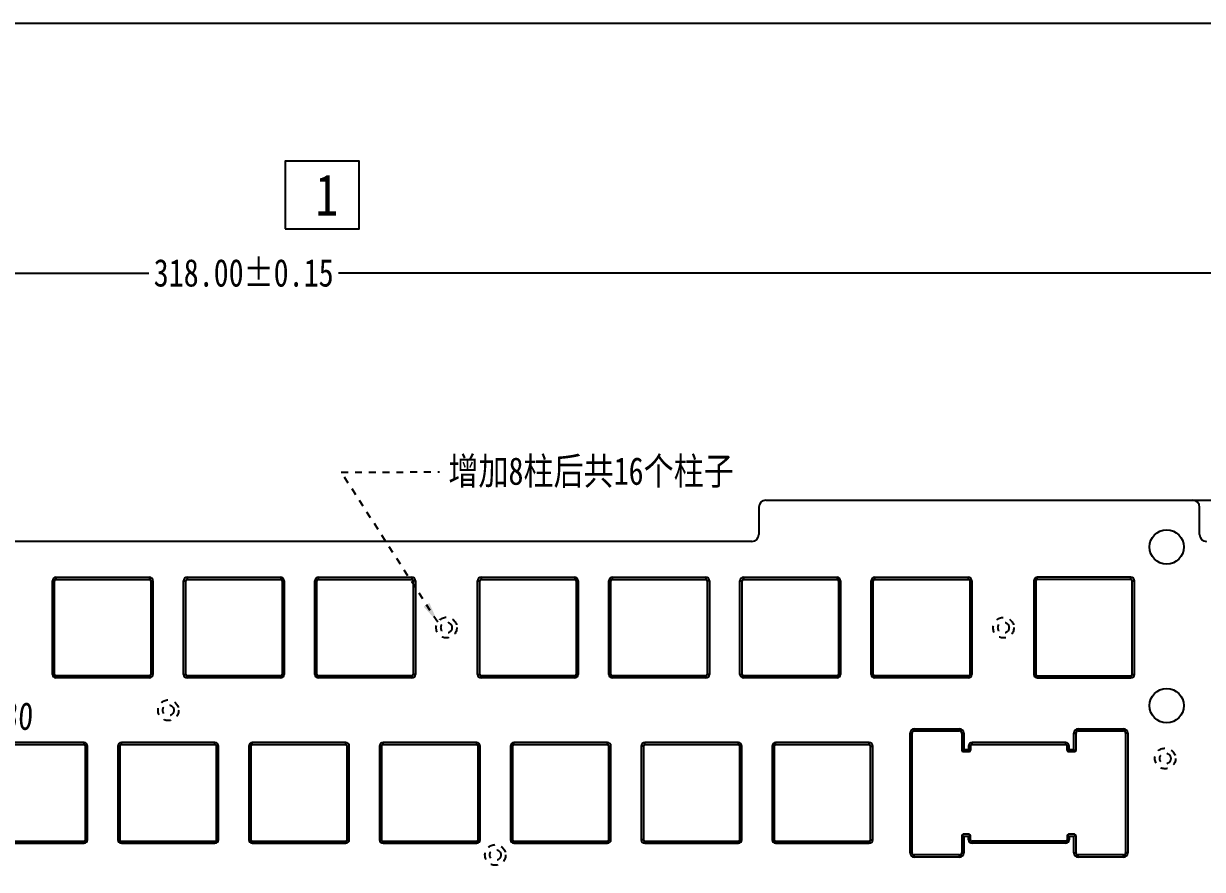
# Model space of a CAD drawing. Header units: inches. Extents: x 1246 to 1707, y -383 to -57.
# Drawn here: x 1445.9 to 1617.1, y -180.1 to -57.3 of the extents above; entities that cross this region are included whole.
import ezdxf

# ---------------------------------------------------------------- set-up
doc = ezdxf.new("R2010")
doc.units = ezdxf.units.IN
doc.header["$LTSCALE"] = 10
doc.header["$MEASUREMENT"] = 0
doc.header["$PDMODE"] = 3
doc.header["$PDSIZE"] = 0.3125
doc.linetypes.add('HIDDEN', pattern=[0.2, 0.1, -0.1])
doc.layers.get('0').update_dxf_attribs({"linetype": 'CONTINUOUS'})
doc.layers.get('Defpoints').update_dxf_attribs({"linetype": 'CONTINUOUS'})
doc.layers.add('hide', color=252, linetype='HIDDEN')
doc.styles.get("Standard").update_dxf_attribs({"font": 'txt', "width": 0.8})
doc.dimstyles.get("Standard").update_dxf_attribs({"dimtxt": 4, "dimasz": 3, "dimexe": 0.125, "dimexo": 0.0625, "dimgap": 0.09, "dimtad": 0, "dimzin": 4, "dimdsep": 46, "dimtxsty": 'Standard', "dimcen": 0.09, "dimclrd": 4, "dimclre": 4, "dimclrt": 1, "dimadec": 0, "dimazin": 0, "dimtp": 0.01, "dimtm": 0.01, "dimtfac": 1, "dimtofl": 0, "dimtmove": 0, "dimatfit": 3, "dimfxl": 1, "dimtolj": 1, "dimtzin": 4, "dimarcsym": 0})

# ---------------------------------------------------------------- blocks, each defined once
blk = doc.blocks.new('*D17')
at = {"color": 4, "lineweight": -2}
for p, q in [((1319.63, -163.92), (1319.63, -93.42)), ((1322.63, -93.54), (1464.08, -93.54)), ((1634.63, -93.54), (1491.64, -93.54)), ((1637.63, -163.92), (1637.63, -93.42))]:
    blk.add_line(p, q, dxfattribs=at)
at = {"color": 4}
for points in [[(1322.63, -93.04), (1322.63, -94.04), (1319.63, -93.54)], [(1634.63, -94.04), (1634.63, -93.04), (1637.63, -93.54)]]:
    blk.add_solid(points, dxfattribs=at)
at = {"layer": 'Defpoints', "color": 0}
for p in [(1637.63, -93.54), (1319.63, -163.99), (1637.63, -163.99)]:
    blk.add_point(p, dxfattribs=at)
at = {"color": 2, "insert": (1477.86, -93.54), "char_height": 4, "attachment_point": 5}
blk.add_mtext('318.00%%P0{\\fSimSun|b0|i0|c134|p2;.15}', dxfattribs=at)
blk = doc.blocks.new('*D18')
at = {"color": 4, "lineweight": -2}
for p, q in [((1614.15, -126.51), (1654.11, -126.51)), ((1653.99, -129.51), (1653.99, -182.1)), ((1653.99, -261.01), (1653.99, -208.42)), ((1614.15, -264.01), (1654.11, -264.01))]:
    blk.add_line(p, q, dxfattribs=at)
at = {"color": 4}
for points in [[(1654.49, -129.51), (1653.49, -129.51), (1653.99, -126.51)], [(1653.49, -261.01), (1654.49, -261.01), (1653.99, -264.01)]]:
    blk.add_solid(points, dxfattribs=at)
at = {"layer": 'Defpoints', "color": 0}
for p in [(1614.08, -126.51), (1653.99, -126.51), (1614.08, -264.01)]:
    blk.add_point(p, dxfattribs=at)
at = {"color": 2, "insert": (1653.99, -195.26), "char_height": 4, "attachment_point": 5, "rotation": 90}
blk.add_mtext('137.50%%P0.10', dxfattribs=at)
blk = doc.blocks.new('*D28')
at = {"color": 4, "lineweight": -2}
for p, q in [((1426.92, -156.61), (1427.1, -156.61)), ((1427.01, -156.7), (1427.01, -156.52)), ((1432.15, -156.96), (1435.14, -157.17))]:
    blk.add_line(p, q, dxfattribs=at)
at = {"color": 4}
blk.add_solid([(1432.19, -156.47), (1432.12, -157.46), (1429.16, -156.76)], dxfattribs=at)
at = {"layer": 'Defpoints', "color": 0}
for p in [(1424.87, -156.46), (1429.16, -156.76)]:
    blk.add_point(p, dxfattribs=at)
at = {"color": 2, "insert": (1441.35, -157.6), "char_height": 4, "attachment_point": 5, "rotation": 356.0318}
blk.add_mtext('\\A1;%%c4.30', dxfattribs=at)

msp = doc.modelspace()

# ---------------------------------------------------------------- linework, layer by layer
at = {"color": 7, "linetype": 'Continuous'}
for p, q in [((1553.662, -126.509), (1615.662, -126.509)), ((1552.662, -127.509), (1552.662, -131.509)), ((1616.662, -131.509), (1616.662, -127.509)), ((1464.162, -132.509), (1418.662, -132.509)), ((1551.662, -132.509), (1494.162, -132.509)), ((1450.092, -151.809), (1450.092, -138.209)), ((1450.092, -138.209), (1450.392, -138.209)), ((1450.392, -151.809), (1450.392, -138.209)), ((1450.592, -137.709), (1450.592, -138.009)), ((1450.592, -137.709), (1464.192, -137.709)), ((1450.592, -138.009), (1464.192, -138.009)), ((1464.192, -137.709), (1464.192, -138.009)), ((1464.392, -138.209), (1464.392, -151.809)), ((1464.692, -138.209), (1464.392, -138.209)), ((1464.692, -138.209), (1464.692, -151.809)), ((1469.142, -151.809), (1469.142, -138.209)), ((1469.142, -138.209), (1469.442, -138.209)), ((1469.442, -151.809), (1469.442, -138.209)), ((1469.642, -137.709), (1469.642, -138.009)), ((1469.642, -137.709), (1483.242, -137.709)), ((1469.642, -138.009), (1483.242, -138.009)), ((1483.242, -137.709), (1483.242, -138.009)), ((1483.442, -138.209), (1483.442, -151.809)), ((1483.742, -138.209), (1483.442, -138.209)), ((1483.742, -138.209), (1483.742, -151.809)), ((1488.192, -151.809), (1488.192, -138.209)), ((1488.192, -138.209), (1488.492, -138.209)), ((1488.492, -151.809), (1488.492, -138.209)), ((1488.692, -137.709), (1488.692, -138.009)), ((1488.692, -137.709), (1502.292, -137.709)), ((1488.692, -138.009), (1502.292, -138.009)), ((1502.292, -137.709), (1502.292, -138.009)), ((1502.492, -138.209), (1502.492, -151.809)), ((1502.792, -138.209), (1502.492, -138.209)), ((1502.792, -138.209), (1502.792, -151.809)), ((1511.83, -151.809), (1511.83, -138.209)), ((1511.83, -138.209), (1512.13, -138.209)), ((1512.13, -151.809), (1512.13, -138.209)), ((1512.33, -137.709), (1512.33, -138.009)), ((1512.33, -137.709), (1525.93, -137.709)), ((1512.33, -138.009), (1525.93, -138.009)), ((1525.93, -137.709), (1525.93, -138.009)), ((1526.13, -138.209), (1526.13, -151.809)), ((1526.43, -138.209), (1526.13, -138.209)), ((1526.43, -138.209), (1526.43, -151.809)), ((1530.88, -151.809), (1530.88, -138.209)), ((1530.88, -138.209), (1531.18, -138.209)), ((1531.18, -151.809), (1531.18, -138.209)), ((1531.38, -137.709), (1531.38, -138.009)), ((1531.38, -137.709), (1544.98, -137.709)), ((1531.38, -138.009), (1544.98, -138.009)), ((1544.98, -137.709), (1544.98, -138.009)), ((1545.48, -138.209), (1545.18, -138.209)), ((1545.18, -138.209), (1545.18, -151.809)), ((1545.48, -138.209), (1545.48, -151.809)), ((1549.93, -138.209), (1550.23, -138.209)), ((1549.93, -151.809), (1549.93, -138.209)), ((1550.23, -151.809), (1550.23, -138.209)), ((1550.43, -137.709), (1564.03, -137.709)), ((1550.43, -137.709), (1550.43, -138.009)), ((1550.43, -138.009), (1564.03, -138.009)), ((1564.03, -137.709), (1564.03, -138.009)), ((1564.53, -138.209), (1564.23, -138.209)), ((1564.23, -138.209), (1564.23, -151.809)), ((1564.53, -138.209), (1564.53, -151.809)), ((1568.98, -138.209), (1569.28, -138.209)), ((1568.98, -151.809), (1568.98, -138.209)), ((1569.28, -151.809), (1569.28, -138.209)), ((1569.48, -137.709), (1583.08, -137.709)), ((1569.48, -137.709), (1569.48, -138.009)), ((1569.48, -138.009), (1583.08, -138.009)), ((1583.08, -137.709), (1583.08, -138.009)), ((1583.58, -138.209), (1583.28, -138.209)), ((1583.28, -138.209), (1583.28, -151.809)), ((1583.58, -138.209), (1583.58, -151.809)), ((1592.897, -138.209), (1592.597, -138.209)), ((1592.597, -138.209), (1592.597, -151.809)), ((1592.897, -138.209), (1592.897, -151.809)), ((1606.697, -137.709), (1593.097, -137.709)), ((1593.097, -138.009), (1593.097, -137.709)), ((1606.697, -138.009), (1593.097, -138.009)), ((1606.697, -138.009), (1606.697, -137.709)), ((1606.897, -138.209), (1607.197, -138.209)), ((1606.897, -151.809), (1606.897, -138.209)), ((1607.197, -151.809), (1607.197, -138.209)), ((1450.092, -151.809), (1450.392, -151.809)), ((1450.592, -152.309), (1450.592, -152.009)), ((1464.192, -152.009), (1450.592, -152.009)), ((1464.192, -152.309), (1450.592, -152.309)), ((1464.192, -152.309), (1464.192, -152.009)), ((1464.692, -151.809), (1464.392, -151.809)), ((1469.142, -151.809), (1469.442, -151.809)), ((1469.642, -152.309), (1469.642, -152.009)), ((1483.242, -152.009), (1469.642, -152.009)), ((1483.242, -152.309), (1469.642, -152.309)), ((1483.242, -152.309), (1483.242, -152.009)), ((1483.742, -151.809), (1483.442, -151.809)), ((1488.192, -151.809), (1488.492, -151.809)), ((1488.692, -152.309), (1488.692, -152.009)), ((1502.292, -152.009), (1488.692, -152.009)), ((1502.292, -152.309), (1488.692, -152.309)), ((1502.292, -152.309), (1502.292, -152.009)), ((1502.792, -151.809), (1502.492, -151.809)), ((1511.83, -151.809), (1512.13, -151.809)), ((1512.33, -152.309), (1512.33, -152.009)), ((1525.93, -152.009), (1512.33, -152.009)), ((1525.93, -152.309), (1512.33, -152.309)), ((1525.93, -152.309), (1525.93, -152.009)), ((1526.43, -151.809), (1526.13, -151.809)), ((1530.88, -151.809), (1531.18, -151.809)), ((1544.98, -152.009), (1531.38, -152.009)), ((1531.38, -152.309), (1531.38, -152.009)), ((1544.98, -152.309), (1531.38, -152.309)), ((1544.98, -152.309), (1544.98, -152.009)), ((1545.48, -151.809), (1545.18, -151.809)), ((1549.93, -151.809), (1550.23, -151.809)), ((1564.03, -152.009), (1550.43, -152.009)), ((1550.43, -152.309), (1550.43, -152.009)), ((1564.03, -152.309), (1550.43, -152.309)), ((1564.03, -152.309), (1564.03, -152.009)), ((1564.53, -151.809), (1564.23, -151.809)), ((1568.98, -151.809), (1569.28, -151.809)), ((1583.08, -152.009), (1569.48, -152.009)), ((1569.48, -152.309), (1569.48, -152.009)), ((1583.08, -152.309), (1569.48, -152.309)), ((1583.08, -152.309), (1583.08, -152.009)), ((1583.58, -151.809), (1583.28, -151.809)), ((1592.897, -151.809), (1592.597, -151.809)), ((1593.097, -152.009), (1606.697, -152.009)), ((1593.097, -152.009), (1593.097, -152.309)), ((1593.097, -152.309), (1606.697, -152.309)), ((1606.697, -152.009), (1606.697, -152.309)), ((1606.897, -151.809), (1607.197, -151.809)), ((1574.622, -160.309), (1574.922, -160.309)), ((1574.622, -177.709), (1574.622, -160.309)), ((1574.922, -177.709), (1574.922, -160.309)), ((1575.222, -159.709), (1581.822, -159.709)), ((1575.222, -159.709), (1575.222, -160.009)), ((1575.222, -160.009), (1581.822, -160.009)), ((1581.822, -159.709), (1581.822, -160.009)), ((1582.422, -160.309), (1582.122, -160.309)), ((1582.122, -160.309), (1582.122, -162.809)), ((1582.422, -160.309), (1582.422, -162.709)), ((1598.422, -160.309), (1598.722, -160.309)), ((1598.422, -162.709), (1598.422, -160.309)), ((1598.722, -162.809), (1598.722, -160.309)), ((1599.022, -159.709), (1605.622, -159.709)), ((1599.022, -159.709), (1599.022, -160.009)), ((1599.022, -160.009), (1605.622, -160.009)), ((1605.622, -159.709), (1605.622, -160.009)), ((1606.222, -160.309), (1605.922, -160.309)), ((1605.922, -160.309), (1605.922, -177.709)), ((1606.222, -160.309), (1606.222, -177.709)), ((1454.697, -161.709), (1441.097, -161.709)), ((1454.697, -162.009), (1441.097, -162.009)), ((1454.697, -162.009), (1454.697, -161.709)), ((1454.897, -175.809), (1454.897, -162.209)), ((1454.897, -162.209), (1455.197, -162.209)), ((1455.197, -175.809), (1455.197, -162.209)), ((1459.597, -162.209), (1459.597, -175.809)), ((1459.897, -162.209), (1459.597, -162.209)), ((1459.897, -162.209), (1459.897, -175.809)), ((1460.097, -162.009), (1460.097, -161.709)), ((1473.697, -161.709), (1460.097, -161.709)), ((1473.697, -162.009), (1460.097, -162.009)), ((1473.697, -162.009), (1473.697, -161.709)), ((1473.897, -175.809), (1473.897, -162.209)), ((1473.897, -162.209), (1474.197, -162.209)), ((1474.197, -175.809), (1474.197, -162.209)), ((1478.597, -162.209), (1478.597, -175.809)), ((1478.897, -162.209), (1478.597, -162.209)), ((1478.897, -162.209), (1478.897, -175.809)), ((1479.097, -162.009), (1479.097, -161.709)), ((1492.697, -161.709), (1479.097, -161.709)), ((1492.697, -162.009), (1479.097, -162.009)), ((1492.697, -162.009), (1492.697, -161.709)), ((1492.897, -175.809), (1492.897, -162.209)), ((1492.897, -162.209), (1493.197, -162.209)), ((1493.197, -175.809), (1493.197, -162.209)), ((1497.597, -162.209), (1497.597, -175.809)), ((1497.897, -162.209), (1497.597, -162.209)), ((1497.897, -162.209), (1497.897, -175.809)), ((1498.097, -162.009), (1498.097, -161.709)), ((1511.697, -161.709), (1498.097, -161.709)), ((1511.697, -162.009), (1498.097, -162.009)), ((1511.697, -162.009), (1511.697, -161.709)), ((1511.897, -175.809), (1511.897, -162.209)), ((1511.897, -162.209), (1512.197, -162.209)), ((1512.197, -175.809), (1512.197, -162.209)), ((1516.897, -162.209), (1516.597, -162.209)), ((1516.597, -162.209), (1516.597, -175.809)), ((1516.897, -162.209), (1516.897, -175.809)), ((1530.697, -161.709), (1517.097, -161.709)), ((1517.097, -162.009), (1517.097, -161.709)), ((1530.697, -162.009), (1517.097, -162.009)), ((1530.697, -162.009), (1530.697, -161.709)), ((1530.897, -162.209), (1531.197, -162.209)), ((1530.897, -175.809), (1530.897, -162.209)), ((1531.197, -175.809), (1531.197, -162.209)), ((1535.897, -162.209), (1535.597, -162.209)), ((1535.597, -162.209), (1535.597, -175.809)), ((1535.897, -162.209), (1535.897, -175.809)), ((1549.697, -161.709), (1536.097, -161.709)), ((1536.097, -162.009), (1536.097, -161.709)), ((1549.697, -162.009), (1536.097, -162.009)), ((1549.697, -162.009), (1549.697, -161.709)), ((1549.897, -162.209), (1550.197, -162.209)), ((1549.897, -175.809), (1549.897, -162.209)), ((1550.197, -175.809), (1550.197, -162.209)), ((1554.897, -162.209), (1554.597, -162.209)), ((1554.597, -162.209), (1554.597, -175.809)), ((1554.897, -162.209), (1554.897, -175.809)), ((1568.697, -161.709), (1555.097, -161.709)), ((1555.097, -162.009), (1555.097, -161.709)), ((1568.697, -162.009), (1555.097, -162.009)), ((1568.697, -162.009), (1568.697, -161.709)), ((1568.897, -162.209), (1569.197, -162.209)), ((1568.897, -175.809), (1568.897, -162.209)), ((1569.197, -175.809), (1569.197, -162.209)), ((1583.422, -162.209), (1583.122, -162.209)), ((1583.122, -162.209), (1583.122, -162.709)), ((1583.422, -162.209), (1583.422, -162.809)), ((1597.222, -161.709), (1583.622, -161.709)), ((1583.622, -162.009), (1583.622, -161.709)), ((1597.222, -162.009), (1583.622, -162.009)), ((1597.222, -162.009), (1597.222, -161.709)), ((1597.422, -162.209), (1597.722, -162.209)), ((1597.422, -162.809), (1597.422, -162.209)), ((1597.722, -162.709), (1597.722, -162.209)), ((1582.181, -162.95), (1582.422, -162.709)), ((1582.322, -163.009), (1583.222, -163.009)), ((1582.422, -162.709), (1583.122, -162.709)), ((1583.364, -162.95), (1583.122, -162.709)), ((1597.481, -162.95), (1597.722, -162.709)), ((1597.622, -163.009), (1598.522, -163.009)), ((1597.722, -162.709), (1598.422, -162.709)), ((1598.664, -162.95), (1598.422, -162.709)), ((1441.097, -176.009), (1454.697, -176.009)), ((1441.097, -176.309), (1454.697, -176.309)), ((1454.697, -176.009), (1454.697, -176.309)), ((1454.897, -175.809), (1455.197, -175.809)), ((1459.897, -175.809), (1459.597, -175.809)), ((1460.097, -176.009), (1460.097, -176.309)), ((1460.097, -176.009), (1473.697, -176.009)), ((1460.097, -176.309), (1473.697, -176.309)), ((1473.697, -176.009), (1473.697, -176.309)), ((1473.897, -175.809), (1474.197, -175.809)), ((1478.897, -175.809), (1478.597, -175.809)), ((1479.097, -176.009), (1479.097, -176.309)), ((1479.097, -176.009), (1492.697, -176.009)), ((1479.097, -176.309), (1492.697, -176.309)), ((1492.697, -176.009), (1492.697, -176.309)), ((1492.897, -175.809), (1493.197, -175.809)), ((1497.897, -175.809), (1497.597, -175.809)), ((1498.097, -176.009), (1498.097, -176.309)), ((1498.097, -176.009), (1511.697, -176.009)), ((1498.097, -176.309), (1511.697, -176.309)), ((1511.697, -176.009), (1511.697, -176.309)), ((1511.897, -175.809), (1512.197, -175.809)), ((1516.897, -175.809), (1516.597, -175.809)), ((1517.097, -176.009), (1530.697, -176.009)), ((1517.097, -176.009), (1517.097, -176.309)), ((1517.097, -176.309), (1530.697, -176.309)), ((1530.697, -176.009), (1530.697, -176.309)), ((1530.897, -175.809), (1531.197, -175.809)), ((1535.897, -175.809), (1535.597, -175.809)), ((1536.097, -176.009), (1549.697, -176.009)), ((1536.097, -176.009), (1536.097, -176.309)), ((1536.097, -176.309), (1549.697, -176.309)), ((1549.697, -176.009), (1549.697, -176.309)), ((1549.897, -175.809), (1550.197, -175.809)), ((1554.897, -175.809), (1554.597, -175.809)), ((1555.097, -176.009), (1568.697, -176.009)), ((1555.097, -176.009), (1555.097, -176.309)), ((1555.097, -176.309), (1568.697, -176.309)), ((1568.697, -176.009), (1568.697, -176.309)), ((1568.897, -175.809), (1569.197, -175.809)), ((1582.122, -175.209), (1582.122, -177.709)), ((1582.181, -175.067), (1582.422, -175.309)), ((1583.222, -175.009), (1582.322, -175.009)), ((1583.122, -175.309), (1582.422, -175.309)), ((1582.422, -175.309), (1582.422, -177.709)), ((1583.364, -175.067), (1583.122, -175.309)), ((1583.122, -175.809), (1583.122, -175.309)), ((1583.122, -175.809), (1583.422, -175.809)), ((1583.422, -175.809), (1583.422, -175.209)), ((1597.222, -176.009), (1583.622, -176.009)), ((1583.622, -176.309), (1583.622, -176.009)), ((1597.222, -176.309), (1583.622, -176.309)), ((1597.222, -176.309), (1597.222, -176.009)), ((1597.422, -175.209), (1597.422, -175.809)), ((1597.722, -175.809), (1597.422, -175.809)), ((1597.481, -175.067), (1597.722, -175.309)), ((1598.522, -175.009), (1597.622, -175.009)), ((1598.422, -175.309), (1597.722, -175.309)), ((1597.722, -175.309), (1597.722, -175.809)), ((1598.664, -175.067), (1598.422, -175.309)), ((1598.422, -177.709), (1598.422, -175.309)), ((1598.722, -177.709), (1598.722, -175.209)), ((1574.622, -177.709), (1574.922, -177.709)), ((1581.822, -178.009), (1575.222, -178.009)), ((1575.222, -178.309), (1575.222, -178.009)), ((1581.822, -178.309), (1581.822, -178.009)), ((1582.422, -177.709), (1582.122, -177.709)), ((1598.422, -177.709), (1598.722, -177.709)), ((1605.622, -178.009), (1599.022, -178.009)), ((1599.022, -178.309), (1599.022, -178.009)), ((1605.622, -178.309), (1605.622, -178.009)), ((1606.222, -177.709), (1605.922, -177.709)), ((1581.822, -178.309), (1575.222, -178.309)), ((1605.622, -178.309), (1599.022, -178.309))]:
    msp.add_line(p, q, dxfattribs=at)
msp.add_line((1494.162, -132.509), (1464.162, -132.509))
for points in [[(1246.028, -383.164), (1706.844, -383.164), (1706.844, -57.335), (1246.028, -57.335)], [(1483.874, -87.105), (1494.638, -87.105), (1494.638, -77.287), (1483.874, -77.287)]]:
    msp.add_lwpolyline(points, close=True)
for centre in [(1611.886, -133.309), (1611.886, -156.337)]:
    msp.add_circle(centre, 2.5, dxfattribs=at)
for centre, radius, start, end in [((1553.662, -127.509), 1, 90, 180), ((1615.662, -127.509), 1, 0, 90), ((1551.662, -131.509), 1, 270, 0), ((1617.662, -131.509), 1, 180, 270), ((1450.592, -138.209), 0.5, 90, 180), ((1450.592, -138.209), 0.2, 90, 180), ((1464.192, -138.209), 0.5, 0, 90), ((1464.192, -138.209), 0.2, 0, 90), ((1469.642, -138.209), 0.5, 90, 180), ((1469.642, -138.209), 0.2, 90, 180), ((1483.242, -138.209), 0.5, 0, 90), ((1483.242, -138.209), 0.2, 0, 90), ((1488.692, -138.209), 0.5, 90, 180), ((1488.692, -138.209), 0.2, 90, 180), ((1502.292, -138.209), 0.5, 0, 90), ((1502.292, -138.209), 0.2, 0, 90), ((1512.33, -138.209), 0.5, 90, 180), ((1512.33, -138.209), 0.2, 90, 180), ((1525.93, -138.209), 0.5, 0, 90), ((1525.93, -138.209), 0.2, 0, 90), ((1531.38, -138.209), 0.5, 90, 180), ((1531.38, -138.209), 0.2, 90, 180), ((1544.98, -138.209), 0.5, 0, 90), ((1544.98, -138.209), 0.2, 0, 90), ((1550.43, -138.209), 0.5, 90, 180), ((1550.43, -138.209), 0.2, 90, 180), ((1564.03, -138.209), 0.5, 0, 90), ((1564.03, -138.209), 0.2, 0, 90), ((1569.48, -138.209), 0.5, 90, 180), ((1569.48, -138.209), 0.2, 90, 180), ((1583.08, -138.209), 0.5, 0, 90), ((1583.08, -138.209), 0.2, 0, 90), ((1593.097, -138.209), 0.5, 90, 180), ((1593.097, -138.209), 0.2, 90, 180), ((1606.697, -138.209), 0.5, 0, 90), ((1606.697, -138.209), 0.2, 0, 90), ((1450.592, -151.809), 0.5, 180, 270), ((1450.592, -151.809), 0.2, 180, 270), ((1464.192, -151.809), 0.5, 270, 0), ((1464.192, -151.809), 0.2, 270, 0), ((1469.642, -151.809), 0.5, 180, 270), ((1469.642, -151.809), 0.2, 180, 270), ((1483.242, -151.809), 0.5, 270, 0), ((1483.242, -151.809), 0.2, 270, 0), ((1488.692, -151.809), 0.5, 180, 270), ((1488.692, -151.809), 0.2, 180, 270), ((1502.292, -151.809), 0.5, 270, 0), ((1502.292, -151.809), 0.2, 270, 0), ((1512.33, -151.809), 0.5, 180, 270), ((1512.33, -151.809), 0.2, 180, 270), ((1525.93, -151.809), 0.5, 270, 0), ((1525.93, -151.809), 0.2, 270, 0), ((1531.38, -151.809), 0.5, 180, 270), ((1531.38, -151.809), 0.2, 180, 270), ((1544.98, -151.809), 0.5, 270, 0), ((1544.98, -151.809), 0.2, 270, 0), ((1550.43, -151.809), 0.5, 180, 270), ((1550.43, -151.809), 0.2, 180, 270), ((1564.03, -151.809), 0.5, 270, 0), ((1564.03, -151.809), 0.2, 270, 0), ((1569.48, -151.809), 0.5, 180, 270), ((1569.48, -151.809), 0.2, 180, 270), ((1583.08, -151.809), 0.5, 270, 0), ((1583.08, -151.809), 0.2, 270, 0), ((1593.097, -151.809), 0.5, 180, 270), ((1593.097, -151.809), 0.2, 180, 270), ((1606.697, -151.809), 0.5, 270, 360), ((1606.697, -151.809), 0.2, 270, 0), ((1575.222, -160.309), 0.6, 90, 180), ((1575.222, -160.309), 0.3, 90, 180), ((1581.822, -160.309), 0.6, 0, 90), ((1581.822, -160.309), 0.3, 0, 90), ((1599.022, -160.309), 0.6, 90, 180), ((1599.022, -160.309), 0.3, 90, 180), ((1605.622, -160.309), 0.6, 0, 90), ((1605.622, -160.309), 0.3, 0, 90), ((1454.697, -162.209), 0.5, 0, 90), ((1454.697, -162.209), 0.2, 0, 90), ((1460.097, -162.209), 0.5, 90, 180), ((1460.097, -162.209), 0.2, 90, 180), ((1473.697, -162.209), 0.5, 0, 90), ((1473.697, -162.209), 0.2, 0, 90), ((1479.097, -162.209), 0.5, 90, 180), ((1479.097, -162.209), 0.2, 90, 180), ((1492.697, -162.209), 0.5, 0, 90), ((1492.697, -162.209), 0.2, 0, 90), ((1498.097, -162.209), 0.5, 90, 180), ((1498.097, -162.209), 0.2, 90, 180), ((1511.697, -162.209), 0.5, 0, 90), ((1511.697, -162.209), 0.2, 0, 90), ((1517.097, -162.209), 0.5, 90, 180), ((1517.097, -162.209), 0.2, 90, 180), ((1530.697, -162.209), 0.5, 0, 90), ((1530.697, -162.209), 0.2, 0, 90), ((1536.097, -162.209), 0.5, 90, 180), ((1536.097, -162.209), 0.2, 90, 180), ((1549.697, -162.209), 0.5, 0, 90), ((1549.697, -162.209), 0.2, 0, 90), ((1555.097, -162.209), 0.5, 90, 180), ((1555.097, -162.209), 0.2, 90, 180), ((1568.697, -162.209), 0.5, 0, 90), ((1568.697, -162.209), 0.2, 0, 90), ((1583.622, -162.209), 0.5, 90, 180), ((1583.622, -162.209), 0.2, 90, 180), ((1597.222, -162.209), 0.5, 0, 90), ((1597.222, -162.209), 0.2, 0, 90), ((1582.322, -162.809), 0.2, 180, 270), ((1583.222, -162.809), 0.2, 270, 0), ((1597.622, -162.809), 0.2, 180, 270), ((1598.522, -162.809), 0.2, 270, 0), ((1454.697, -175.809), 0.5, 270, 0), ((1454.697, -175.809), 0.2, 270, 0), ((1460.097, -175.809), 0.5, 180, 270), ((1460.097, -175.809), 0.2, 180, 270), ((1473.697, -175.809), 0.5, 270, 0), ((1473.697, -175.809), 0.2, 270, 0), ((1479.097, -175.809), 0.5, 180, 270), ((1479.097, -175.809), 0.2, 180, 270), ((1492.697, -175.809), 0.5, 270, 360), ((1492.697, -175.809), 0.2, 270, 0), ((1498.097, -175.809), 0.5, 180, 270), ((1498.097, -175.809), 0.2, 180, 270), ((1511.697, -175.809), 0.5, 270, 0), ((1511.697, -175.809), 0.2, 270, 0), ((1517.097, -175.809), 0.5, 180, 270), ((1517.097, -175.809), 0.2, 180, 270), ((1530.697, -175.809), 0.5, 270, 0), ((1530.697, -175.809), 0.2, 270, 0), ((1536.097, -175.809), 0.5, 180, 270), ((1536.097, -175.809), 0.2, 180, 270), ((1549.697, -175.809), 0.5, 270, 360), ((1549.697, -175.809), 0.2, 270, 0), ((1555.097, -175.809), 0.5, 180, 270), ((1555.097, -175.809), 0.2, 180, 270), ((1568.697, -175.809), 0.5, 270, 0), ((1568.697, -175.809), 0.2, 270, 0), ((1582.322, -175.209), 0.2, 90, 180), ((1583.622, -175.809), 0.5, 180, 270), ((1583.222, -175.209), 0.2, 0, 90), ((1583.622, -175.809), 0.2, 180, 270), ((1597.222, -175.809), 0.5, 270, 0), ((1597.222, -175.809), 0.2, 270, 0), ((1597.622, -175.209), 0.2, 90, 180), ((1598.522, -175.209), 0.2, 0, 90), ((1575.222, -177.709), 0.6, 180, 270), ((1575.222, -177.709), 0.3, 180, 270), ((1581.822, -177.709), 0.6, 270, 0), ((1581.822, -177.709), 0.3, 270, 0), ((1599.022, -177.709), 0.6, 180, 270), ((1599.022, -177.709), 0.3, 180, 270), ((1605.622, -177.709), 0.6, 270, 0), ((1605.622, -177.709), 0.3, 270, 0)]:
    msp.add_arc(centre, radius, start, end, dxfattribs=at)
at = {"layer": 'hide', "color": 1}
for centre, radius in [((1507.31, -145.009), 1.5), ((1588.191, -145.016), 1.5), ((1507.31, -145.009), 0.8), ((1588.191, -145.016), 0.8), ((1466.922, -157.009), 1.5), ((1466.922, -157.009), 0.8), ((1611.674, -164.009), 1.5), ((1611.674, -164.009), 0.8)]:
    msp.add_circle(centre, radius, dxfattribs=at)
at = {"layer": 'hide', "color": 6}
for radius in [1.5, 0.8]:
    msp.add_circle((1514.397, -178.009), radius, dxfattribs=at)

# ---------------------------------------------------------------- texts
at = {"insert": (1488.3, -79.207), "char_height": 6, "width": 6.57014, "attachment_point": 1}
msp.add_mtext('1', dxfattribs=at)
at = {"layer": 'hide', "color": 1, "insert": (1507.581, -120.28), "char_height": 4, "attachment_point": 1}
msp.add_mtext('{\\fSimSun|b0|i0|c134|p2;增加}8{\\fSimSun|b0|i0|c134|p2;柱后共}16{\\fSimSun|b0|i0|c134|p2;个柱子}', dxfattribs=at)

# ---------------------------------------------------------------- dimensions: what is measured, and where the dimension line sits
dim = msp.add_linear_dim(base=(1637.627, -93.544), p1=(1319.631, -163.987), p2=(1637.627, -163.987), text='<>%%P0{\\fSimSun|b0|i0|c134|p2;.15}', dimstyle='Standard', override={"dimclrt": 2})
dim.commit()
dim.dimension.update_dxf_attribs({"geometry": '*D17', "text_midpoint": (1477.856, -93.544), "dimtype": 160})
dim = msp.add_linear_dim(base=(1653.987, -126.509), p1=(1614.083, -264.009), p2=(1614.083, -126.509), angle=90, text='<>%%P0.10', dimstyle='Standard', override={"dimclrt": 2})
dim.commit()
dim.dimension.update_dxf_attribs({"geometry": '*D18', "text_midpoint": (1653.987, -195.259)})
dim = msp.add_diameter_dim_2p(p1=(1424.869, -156.46), p2=(1429.158, -156.757), dimstyle='Standard', override={"dimclrt": 2})
dim.commit()
dim.dimension.update_dxf_attribs({"geometry": '*D28', "text_midpoint": (1441.352, -157.603)})

# ---------------------------------------------------------------- leaders
at = {"layer": 'hide', "annotation_type": 0, "has_hookline": 1, "hookline_direction": 1, "text_width": 44.734}
msp.add_leader([(1506.033, -144.221), (1492.031, -122.441), (1506.292, -122.413)], dimstyle='Standard', override={"dimgap": 0.09, "dimtad": 0}, dxfattribs=at)

doc.saveas('drawing.dxf')
